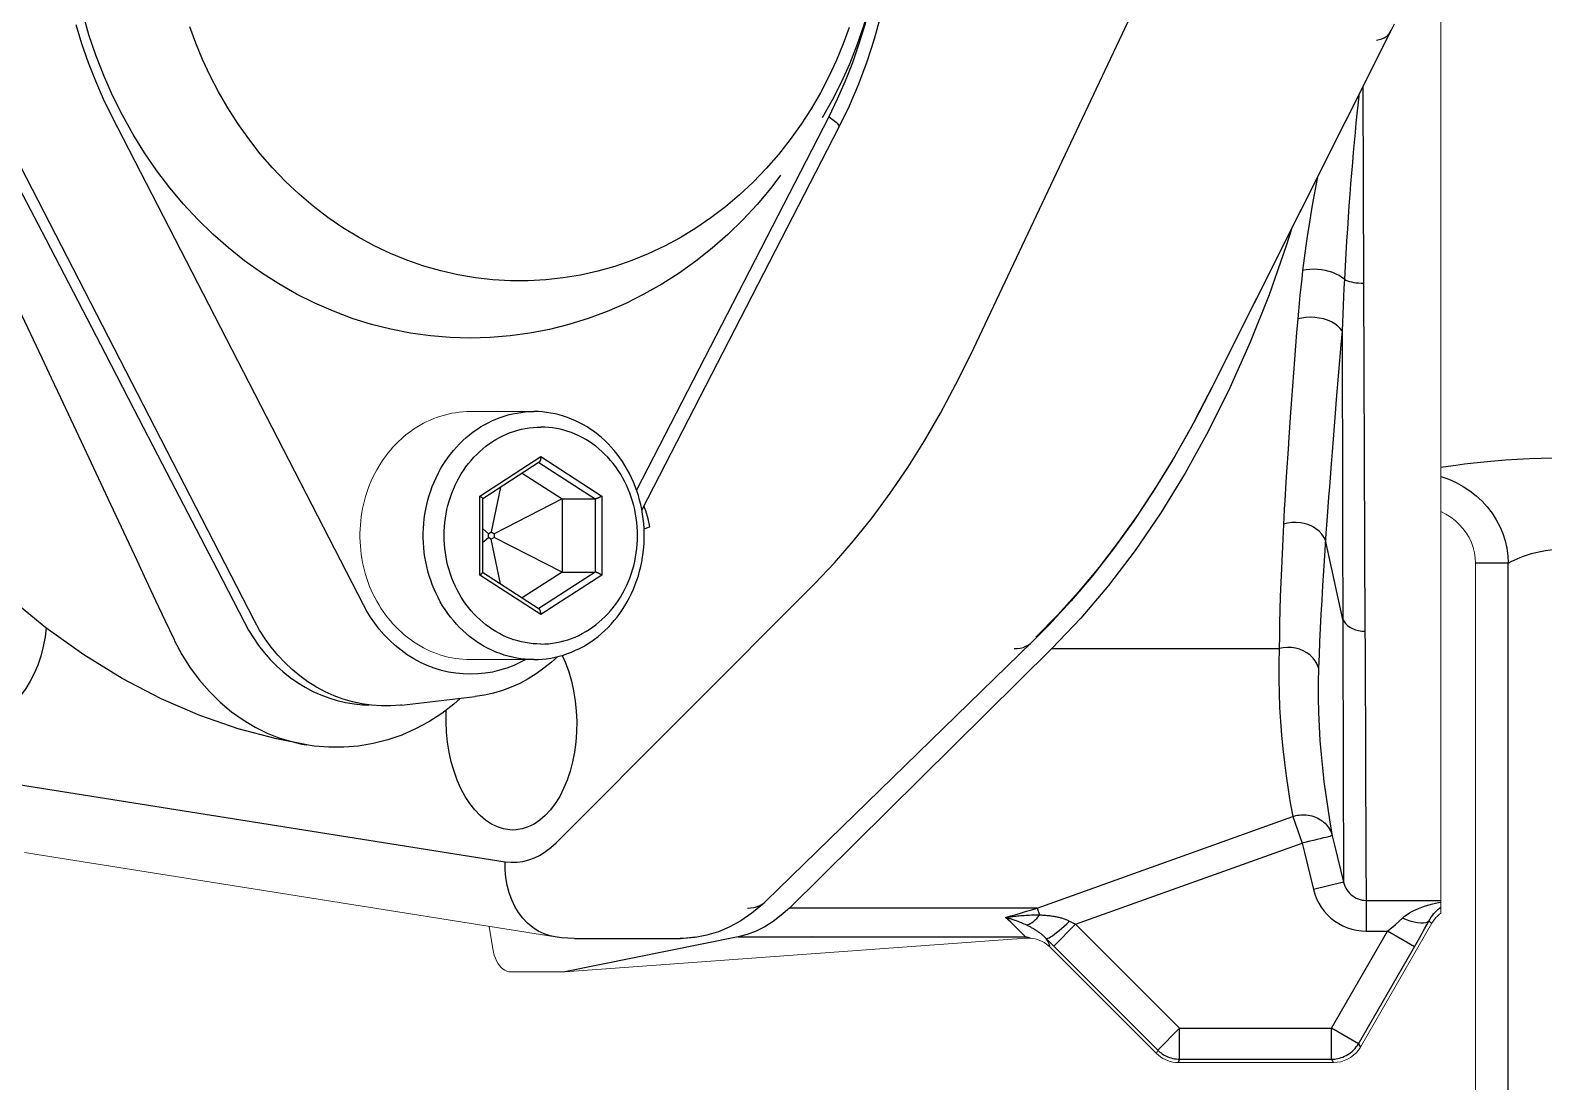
# Model space of a CAD drawing. Header units: millimetres. Extents: x 100 to 940, y 100 to 694.
# Drawn here: x 602.159 to 603.074, y 558.782 to 559.418 of the extents above; entities that cross this region are included whole.
import ezdxf

# ---------------------------------------------------------------- set-up
doc = ezdxf.new("R2010")
doc.units = ezdxf.units.MM
doc.layers.add('DTM_AXIS', color=7, linetype='Continuous', lineweight=9)
doc.layers.add('OUTLINE', color=6, linetype='Continuous', lineweight=9)

msp = doc.modelspace()

# ---------------------------------------------------------------- linework, layer by layer
at = {"color": 9, "linetype": 'Continuous'}
for p, q in [((602.72726, 559.22189), (602.83046, 559.4404)), ((602.98096, 559.41676), (602.98156, 559.41787)), ((602.98332, 559.4217), (602.98097, 559.41676)), ((602.98096, 559.41676), (602.87129, 559.19825)), ((602.96435, 559.38354), (602.96484, 559.26496)), ((602.36, 559.07033), (602.20809, 559.36564)), ((602.64137, 559.36564), (602.52519, 559.1398)), ((602.96484, 559.26496), (602.96569, 559.05443)), ((602.95188, 559.23602), (602.95116, 559.22772)), ((602.95116, 559.22772), (602.94975, 559.21113)), ((602.87129, 559.19825), (602.87331, 559.20197)), ((602.19393, 559.15928), (602.20549, 559.13459)), ((602.43045, 559.13614), (602.46729, 559.16001)), ((602.46601, 559.15649), (602.50009, 559.13441)), ((602.46729, 559.16001), (602.50413, 559.13614)), ((602.20549, 559.13459), (602.22293, 559.09729)), ((602.43045, 559.0884), (602.43045, 559.13614)), ((602.50009, 559.13441), (602.50009, 559.09014)), ((602.50413, 559.13614), (602.50413, 559.0884)), ((602.53327, 559.1176), (602.52976, 559.11618)), ((602.95228, 559.06159), (602.9418, 559.1094)), ((602.46729, 559.06453), (602.43045, 559.0884)), ((602.50009, 559.09014), (602.46601, 559.06805)), ((602.50413, 559.0884), (602.46729, 559.06453)), ((603.05222, 559.09553), (603.03255, 559.09553)), ((602.47647, 558.92645), (602.63296, 559.08333)), ((602.24551, 559.04932), (602.24583, 559.04865)), ((602.77626, 559.04387), (602.91382, 559.04387)), ((602.9658, 559.02718), (602.96584, 559.01809)), ((602.96584, 559.01809), (602.96591, 558.99996)), ((602.95249, 558.9824), (602.95253, 558.96556)), ((602.12487, 558.96597), (602.44582, 558.91497)), ((602.95253, 558.96556), (602.95258, 558.94951)), ((602.96606, 558.96444), (602.9662, 558.93164)), ((602.76737, 558.88698), (602.92197, 558.94234)), ((602.92197, 558.94234), (602.92774, 558.92623)), ((602.95258, 558.94951), (602.95266, 558.92782)), ((602.7907, 558.87716), (602.92774, 558.92623)), ((602.92774, 558.92623), (602.92914, 558.9205)), ((602.94594, 558.93069), (602.94735, 558.92494)), ((602.94735, 558.92494), (602.95277, 558.90259)), ((602.95266, 558.92782), (602.95273, 558.91053)), ((602.9662, 558.93164), (602.96631, 558.91072)), ((602.92914, 558.9205), (602.93456, 558.89819)), ((602.95273, 558.91053), (602.95277, 558.90259)), ((602.96631, 558.91072), (602.96638, 558.89958)), ((602.95277, 558.90259), (602.93456, 558.89819)), ((602.96638, 558.89958), (602.96644, 558.89157)), ((602.76737, 558.88698), (602.61759, 558.88698)), ((602.76737, 558.88698), (602.76886, 558.88282)), ((602.96644, 558.89157), (603.01163, 558.89157)), ((602.96644, 558.89157), (602.96644, 558.87295)), ((603.00915, 558.89011), (603.01163, 558.89057)), ((602.74825, 558.88134), (602.7497, 558.88154)), ((602.7497, 558.88154), (602.75126, 558.88174)), ((602.77746, 558.86392), (602.7907, 558.87716)), ((602.78707, 558.87903), (602.7907, 558.87716)), ((602.7907, 558.87716), (602.8536, 558.81427)), ((602.98406, 558.87702), (602.98829, 558.88082)), ((602.5553, 558.86866), (602.55176, 558.86852)), ((602.56085, 558.86939), (602.5553, 558.86866)), ((602.58667, 558.86947), (602.63159, 558.86947)), ((602.76065, 558.86932), (602.75827, 558.8717)), ((602.77282, 558.8686), (602.77746, 558.86392)), ((602.94553, 558.81427), (602.97941, 558.87295)), ((602.96644, 558.87295), (602.97941, 558.87295)), ((602.99563, 558.86359), (602.97941, 558.87295)), ((602.77746, 558.86392), (602.84036, 558.80103)), ((602.84036, 558.80103), (602.8536, 558.81427)), ((602.8536, 558.81427), (602.94553, 558.81427)), ((602.8536, 558.79554), (602.8536, 558.81427)), ((602.94553, 558.79554), (602.94553, 558.81427)), ((602.96175, 558.8049), (602.94553, 558.81427)), ((602.96175, 558.8049), (602.96291, 558.80289)), ((602.8536, 558.79554), (602.85276, 558.79352)), ((602.8536, 558.79554), (602.94553, 558.79554))]:
    msp.add_line(p, q, dxfattribs=at)
at = {"color": 7, "linetype": 'Continuous'}
for p, q in [((602.87331, 559.20197), (602.98156, 559.41787)), ((602.29408, 559.06071), (602.14216, 559.35602)), ((602.64749, 559.35921), (602.52842, 559.12774)), ((602.87129, 559.19825), (602.86215, 559.18065)), ((602.86365, 559.18342), (602.87331, 559.20197)), ((602.88404, 559.20168), (602.87093, 559.17524)), ((602.86138, 559.17923), (602.85078, 559.16038)), ((602.86365, 559.18342), (602.85991, 559.17653)), ((602.85991, 559.17653), (602.84903, 559.15739)), ((602.46627, 559.15666), (602.43213, 559.13454)), ((602.84903, 559.15739), (602.83768, 559.13894)), ((602.85078, 559.16038), (602.83991, 559.14248)), ((602.45605, 559.15004), (602.48017, 559.13441)), ((602.43209, 559.13461), (602.43209, 559.08994)), ((602.4429, 559.14152), (602.43731, 559.11449)), ((602.48017, 559.13441), (602.43901, 559.11338)), ((602.48017, 559.13441), (602.50009, 559.13441)), ((602.48017, 559.13441), (602.48017, 559.09014)), ((602.83991, 559.14248), (602.82861, 559.12527)), ((602.43209, 559.11649), (602.4356, 559.11338)), ((602.43209, 559.10806), (602.4356, 559.11117)), ((602.4356, 559.11338), (602.43731, 559.11449)), ((602.4356, 559.11117), (602.4356, 559.11338)), ((602.43731, 559.11006), (602.4356, 559.11117)), ((602.43731, 559.11449), (602.43901, 559.11338)), ((602.43901, 559.11117), (602.43731, 559.11006)), ((602.4429, 559.08303), (602.43731, 559.11006)), ((602.43901, 559.11338), (602.43901, 559.11117)), ((602.48017, 559.09014), (602.43901, 559.11117)), ((602.27167, 559.09129), (602.28787, 559.06002)), ((602.43209, 559.09004), (602.46627, 559.06789)), ((602.48017, 559.09014), (602.45605, 559.07451)), ((602.48017, 559.09014), (602.50009, 559.09014)), ((603.05222, 558.62101), (603.05222, 559.09553)), ((602.28787, 559.06002), (602.29053, 559.05511)), ((602.77468, 559.05822), (602.76447, 559.04793)), ((602.60333, 558.89105), (602.76447, 559.04793)), ((602.77626, 559.04387), (602.61759, 558.88698)), ((602.38311, 559.0097), (602.42765, 559.01487)), ((602.32565, 558.98563), (602.32585, 558.9856)), ((602.58667, 558.86947), (602.48179, 558.84843)), ((602.48756, 558.86853), (602.55177, 558.86852)), ((602.55176, 558.86852), (602.55164, 558.86852)), ((602.63159, 558.86947), (602.63081, 558.86931)), ((602.76065, 558.86931), (602.63081, 558.86931))]:
    msp.add_line(p, q, dxfattribs=at)
for points in [[(602.64749, 559.65284), (602.65374, 559.63997), (602.6594, 559.62677), (602.66447, 559.61328), (602.66894, 559.59952), (602.67278, 559.58552), (602.676, 559.57133), (602.67859, 559.55698), (602.68054, 559.54251), (602.68183, 559.52794), (602.68248, 559.51333), (602.68248, 559.49869), (602.68183, 559.48407), (602.68053, 559.46951), (602.67859, 559.45504), (602.676, 559.44069), (602.67278, 559.42651), (602.66893, 559.41252), (602.66447, 559.39876), (602.6594, 559.38527), (602.65374, 559.37208), (602.64749, 559.35921)], [(602.63764, 559.36525), (602.6436, 559.37576), (602.64908, 559.38659), (602.65408, 559.3977), (602.65859, 559.40907), (602.6626, 559.42068), (602.66609, 559.43249), (602.66905, 559.44447), (602.67149, 559.4566), (602.67339, 559.46886), (602.67475, 559.4812), (602.67557, 559.49359), (602.67585, 559.50602)], [(602.1307, 559.36323), (602.14944, 559.32707), (602.16787, 559.29153)], [(602.16787, 559.29153), (602.20374, 559.22233), (602.22119, 559.18867), (602.23833, 559.15562), (602.27167, 559.09129)], [(602.92129, 559.29766), (602.91812, 559.28748), (602.90769, 559.25792), (602.89633, 559.22932), (602.88404, 559.20168)], [(602.46303, 559.03727), (602.46044, 559.03733), (602.45786, 559.0375), (602.45528, 559.03778), (602.45271, 559.03818), (602.45016, 559.03868), (602.44762, 559.0393), (602.44511, 559.04002), (602.44263, 559.04086), (602.44018, 559.0418), (602.43776, 559.04285), (602.43538, 559.044), (602.43304, 559.04525), (602.43075, 559.04661), (602.42851, 559.04806), (602.42631, 559.04961), (602.42418, 559.05126), (602.4221, 559.053), (602.42008, 559.05482), (602.41813, 559.05673), (602.41624, 559.05873), (602.41443, 559.06081), (602.41269, 559.06296), (602.41102, 559.06519), (602.40943, 559.06749), (602.40792, 559.06985), (602.4065, 559.07228), (602.40516, 559.07477), (602.40391, 559.07732), (602.40275, 559.07992), (602.40167, 559.08257), (602.40069, 559.08526), (602.39981, 559.08799), (602.39902, 559.09076), (602.39832, 559.09357), (602.39772, 559.0964), (602.39722, 559.09925), (602.39682, 559.10212), (602.39652, 559.10501), (602.39632, 559.10791), (602.39622, 559.11082), (602.39622, 559.11373), (602.39632, 559.11664), (602.39652, 559.11954), (602.39682, 559.12242), (602.39722, 559.1253), (602.39772, 559.12815), (602.39832, 559.13098), (602.39902, 559.13378), (602.39981, 559.13655), (602.40069, 559.13929), (602.40167, 559.14198), (602.40275, 559.14463), (602.40391, 559.14723), (602.40516, 559.14977), (602.4065, 559.15226), (602.40792, 559.1547), (602.40943, 559.15706), (602.41102, 559.15936), (602.41269, 559.16159), (602.41443, 559.16374), (602.41624, 559.16582), (602.41813, 559.16782), (602.42008, 559.16973), (602.4221, 559.17155), (602.42418, 559.17329), (602.42631, 559.17494), (602.42851, 559.17649), (602.43075, 559.17794), (602.43304, 559.1793), (602.43538, 559.18055), (602.43776, 559.1817), (602.44018, 559.18275), (602.44263, 559.18369), (602.44511, 559.18453), (602.44762, 559.18525), (602.45016, 559.18587), (602.45271, 559.18637), (602.45528, 559.18677), (602.45786, 559.18705), (602.46044, 559.18722), (602.46303, 559.18727)], [(602.46303, 559.03727), (602.46563, 559.03733), (602.46821, 559.0375), (602.47079, 559.03778), (602.47336, 559.03818), (602.47591, 559.03868), (602.47845, 559.0393), (602.48095, 559.04002), (602.48344, 559.04086), (602.48589, 559.0418), (602.48831, 559.04285), (602.49069, 559.044), (602.49303, 559.04525), (602.49532, 559.04661), (602.49756, 559.04806), (602.49976, 559.04961), (602.50189, 559.05126), (602.50397, 559.053), (602.50599, 559.05482), (602.50794, 559.05673), (602.50983, 559.05873), (602.51164, 559.06081), (602.51338, 559.06296), (602.51505, 559.06519), (602.51664, 559.06749), (602.51814, 559.06985), (602.51957, 559.07228), (602.52091, 559.07477), (602.52216, 559.07732), (602.52332, 559.07992), (602.52439, 559.08257), (602.52537, 559.08526), (602.52626, 559.08799), (602.52705, 559.09076), (602.52775, 559.09357), (602.52834, 559.0964), (602.52884, 559.09925), (602.52924, 559.10212), (602.52955, 559.10501), (602.52975, 559.10791), (602.52985, 559.11082), (602.52985, 559.11373), (602.52975, 559.11664), (602.52955, 559.11954), (602.52924, 559.12242), (602.52884, 559.1253), (602.52834, 559.12815), (602.52775, 559.13098), (602.52705, 559.13378), (602.52626, 559.13655), (602.52537, 559.13929), (602.52439, 559.14198), (602.52332, 559.14463), (602.52216, 559.14723), (602.52091, 559.14977), (602.51957, 559.15226), (602.51814, 559.1547), (602.51664, 559.15706), (602.51505, 559.15936), (602.51338, 559.16159), (602.51164, 559.16374), (602.50983, 559.16582), (602.50794, 559.16782), (602.50599, 559.16973), (602.50397, 559.17155), (602.50189, 559.17329), (602.49976, 559.17494), (602.49756, 559.17649), (602.49532, 559.17794), (602.49303, 559.1793), (602.49069, 559.18055), (602.48831, 559.1817), (602.48589, 559.18275), (602.48344, 559.18369), (602.48095, 559.18453), (602.47845, 559.18525), (602.47591, 559.18587), (602.47336, 559.18637), (602.47079, 559.18677), (602.46821, 559.18705), (602.46563, 559.18722), (602.46303, 559.18727)], [(602.46729, 559.04665), (602.46493, 559.0467), (602.46258, 559.04686), (602.46024, 559.04713), (602.45791, 559.0475), (602.45559, 559.04798), (602.4533, 559.04856), (602.45102, 559.04924), (602.44877, 559.05003), (602.44656, 559.05091), (602.44437, 559.0519), (602.44222, 559.05299), (602.44012, 559.05417), (602.43806, 559.05544), (602.43604, 559.05681), (602.43407, 559.05827), (602.43216, 559.05981), (602.43031, 559.06144), (602.42852, 559.06315), (602.42679, 559.06494), (602.42512, 559.06682), (602.42352, 559.06876), (602.422, 559.07077), (602.42054, 559.07285), (602.41917, 559.075), (602.41787, 559.0772), (602.41665, 559.07946), (602.41552, 559.08178), (602.41446, 559.08414), (602.4135, 559.08655), (602.41262, 559.089), (602.41183, 559.09149), (602.41113, 559.09402), (602.41052, 559.09657), (602.41, 559.09915), (602.40958, 559.10175), (602.40924, 559.10436), (602.40901, 559.10699), (602.40887, 559.10963), (602.40882, 559.11227), (602.40887, 559.11492), (602.40901, 559.11756), (602.40924, 559.12018), (602.40958, 559.1228), (602.41, 559.1254), (602.41052, 559.12798), (602.41113, 559.13053), (602.41183, 559.13306), (602.41262, 559.13555), (602.4135, 559.138), (602.41446, 559.14041), (602.41552, 559.14277), (602.41665, 559.14509), (602.41787, 559.14735), (602.41917, 559.14955), (602.42054, 559.1517), (602.422, 559.15378), (602.42352, 559.15579), (602.42512, 559.15773), (602.42679, 559.1596), (602.42852, 559.1614), (602.43031, 559.16311), (602.43216, 559.16474), (602.43407, 559.16628), (602.43604, 559.16774), (602.43806, 559.16911), (602.44012, 559.17038), (602.44222, 559.17156), (602.44437, 559.17265), (602.44656, 559.17363), (602.44877, 559.17452), (602.45102, 559.17531), (602.4533, 559.17599), (602.45559, 559.17657), (602.45791, 559.17705), (602.46024, 559.17742), (602.46258, 559.17769), (602.46493, 559.17785), (602.46729, 559.1779)], [(602.46729, 559.04665), (602.46965, 559.0467), (602.472, 559.04686), (602.47434, 559.04713), (602.47667, 559.0475), (602.47899, 559.04798), (602.48128, 559.04856), (602.48356, 559.04924), (602.48581, 559.05003), (602.48802, 559.05091), (602.49021, 559.0519), (602.49236, 559.05299), (602.49446, 559.05417), (602.49653, 559.05544), (602.49854, 559.05681), (602.50051, 559.05827), (602.50242, 559.05981), (602.50427, 559.06144), (602.50606, 559.06315), (602.50779, 559.06494), (602.50946, 559.06682), (602.51106, 559.06876), (602.51258, 559.07077), (602.51404, 559.07285), (602.51541, 559.075), (602.51671, 559.0772), (602.51793, 559.07946), (602.51906, 559.08178), (602.52012, 559.08414), (602.52108, 559.08655), (602.52196, 559.089), (602.52275, 559.09149), (602.52345, 559.09402), (602.52406, 559.09657), (602.52458, 559.09915), (602.52501, 559.10175), (602.52534, 559.10436), (602.52557, 559.10699), (602.52571, 559.10963), (602.52576, 559.11227), (602.52571, 559.11492), (602.52557, 559.11756), (602.52534, 559.12018), (602.52501, 559.1228), (602.52458, 559.1254), (602.52406, 559.12798), (602.52345, 559.13053), (602.52275, 559.13306), (602.52196, 559.13555), (602.52108, 559.138), (602.52012, 559.14041), (602.51906, 559.14277), (602.51793, 559.14509), (602.51671, 559.14735), (602.51541, 559.14955), (602.51404, 559.1517), (602.51258, 559.15378), (602.51106, 559.15579), (602.50946, 559.15773), (602.50779, 559.1596), (602.50606, 559.1614), (602.50427, 559.16311), (602.50242, 559.16474), (602.50051, 559.16628), (602.49854, 559.16774), (602.49653, 559.16911), (602.49446, 559.17038), (602.49236, 559.17156), (602.49021, 559.17265), (602.48802, 559.17363), (602.48581, 559.17452), (602.48356, 559.17531), (602.48128, 559.17599), (602.47899, 559.17657), (602.47667, 559.17705), (602.47434, 559.17742), (602.472, 559.17769), (602.46965, 559.17785), (602.46729, 559.1779)], [(602.87093, 559.17524), (602.85698, 559.14999), (602.84221, 559.12594), (602.82675, 559.10328), (602.81062, 559.08208), (602.79379, 559.06228), (602.77626, 559.04387)], [(602.46729, 559.16001), (602.46729, 559.15973), (602.46727, 559.15945), (602.46725, 559.15918), (602.46722, 559.15891), (602.46718, 559.15865), (602.46713, 559.15841), (602.46708, 559.15817), (602.46702, 559.15795), (602.46696, 559.15774), (602.46689, 559.15755), (602.46681, 559.15738), (602.46673, 559.15722), (602.46665, 559.15708), (602.46656, 559.15695), (602.46648, 559.15684), (602.46639, 559.15675), (602.4663, 559.15668), (602.46626, 559.15666)], [(603.01163, 559.14793), (603.01632, 559.14632), (603.02082, 559.14432), (603.02511, 559.14198), (603.02917, 559.13931), (603.03297, 559.13633), (603.03648, 559.13307), (603.03968, 559.12956), (603.04256, 559.12582), (603.04508, 559.12187), (603.04724, 559.11775), (603.04904, 559.11348), (603.05044, 559.10909), (603.05143, 559.10461), (603.05202, 559.10008), (603.05222, 559.09553)], [(602.43045, 559.13614), (602.43067, 559.136), (602.43087, 559.13586), (602.43106, 559.13573), (602.43123, 559.13559), (602.43139, 559.13546), (602.43154, 559.13534), (602.43167, 559.13522), (602.43178, 559.13511), (602.43187, 559.13501), (602.43195, 559.13491), (602.43201, 559.13482), (602.43205, 559.13475), (602.43208, 559.13467), (602.43209, 559.13461), (602.43209, 559.1346)], [(602.50413, 559.13614), (602.5039, 559.136), (602.50367, 559.13586), (602.50344, 559.13573), (602.5032, 559.13559), (602.50297, 559.13546), (602.50273, 559.13534), (602.5025, 559.13522), (602.50227, 559.13511), (602.50204, 559.13501), (602.50182, 559.13491), (602.50161, 559.13482), (602.50141, 559.13475), (602.50122, 559.13467), (602.50104, 559.13461), (602.50087, 559.13456), (602.50071, 559.13451), (602.50056, 559.13448), (602.50042, 559.13445), (602.5003, 559.13443), (602.50019, 559.13442), (602.50009, 559.13441)], [(602.83768, 559.13894), (602.8259, 559.12124), (602.81369, 559.10429), (602.80107, 559.08812), (602.78806, 559.07276), (602.77468, 559.05822)], [(602.82861, 559.12527), (602.81692, 559.10879), (602.80487, 559.09308), (602.79247, 559.07817), (602.77974, 559.06406), (602.76668, 559.05076)], [(602.32585, 558.9856), (602.30749, 558.98924), (602.28433, 558.99542), (602.26111, 559.00348), (602.23767, 559.0136), (602.21417, 559.02585), (602.19094, 559.04015), (602.168, 559.05653), (602.14522, 559.07512), (602.12271, 559.09587), (602.10046, 559.11881)], [(602.43045, 559.0884), (602.43067, 559.08855), (602.43087, 559.08869), (602.43106, 559.08882), (602.43123, 559.08896), (602.43139, 559.08909), (602.43154, 559.08921), (602.43167, 559.08933), (602.43178, 559.08944), (602.43187, 559.08954), (602.43195, 559.08964), (602.43201, 559.08972), (602.43205, 559.0898), (602.43208, 559.08987), (602.43209, 559.08994), (602.43209, 559.08995)], [(602.50413, 559.0884), (602.5039, 559.08855), (602.50367, 559.08869), (602.50344, 559.08882), (602.5032, 559.08896), (602.50297, 559.08909), (602.50273, 559.08921), (602.5025, 559.08933), (602.50227, 559.08944), (602.50204, 559.08954), (602.50182, 559.08964), (602.50161, 559.08972), (602.50141, 559.0898), (602.50122, 559.08987), (602.50104, 559.08994), (602.50087, 559.08999), (602.50071, 559.09004), (602.50056, 559.09007), (602.50042, 559.0901), (602.5003, 559.09012), (602.50019, 559.09013), (602.50009, 559.09014)], [(602.3831, 559.0097), (602.38241, 559.00962), (602.37659, 559.00921), (602.37072, 559.00921), (602.36489, 559.00962), (602.35913, 559.01044), (602.35342, 559.01168), (602.34779, 559.01332), (602.34225, 559.01536), (602.3368, 559.01781), (602.33153, 559.02062), (602.32645, 559.0238), (602.32155, 559.02733), (602.31687, 559.0312), (602.31241, 559.03541), (602.30817, 559.03994), (602.30421, 559.04475), (602.30055, 559.0498), (602.29717, 559.05512), (602.29408, 559.06071)], [(602.46729, 559.06453), (602.46728, 559.06482), (602.46727, 559.0651), (602.46725, 559.06537), (602.46722, 559.06564), (602.46718, 559.0659), (602.46713, 559.06614), (602.46708, 559.06638), (602.46702, 559.0666), (602.46696, 559.06681), (602.46689, 559.067), (602.46681, 559.06717), (602.46673, 559.06733), (602.46665, 559.06747), (602.46656, 559.0676), (602.46648, 559.06771), (602.46639, 559.0678), (602.4663, 559.06787), (602.46626, 559.06789)], [(602.16822, 559.05637), (602.1675, 559.05095), (602.16636, 559.04507), (602.16487, 559.03936), (602.16307, 559.03396), (602.16096, 559.0289), (602.15856, 559.02415), (602.15591, 559.01985), (602.15301, 559.016), (602.14988, 559.01261), (602.14659, 559.00975), (602.14314, 559.00744), (602.13954, 559.00567), (602.13588, 559.00449), (602.13216, 559.0039), (602.13027, 559.00383)], [(602.29053, 559.05511), (602.29344, 559.05039), (602.29659, 559.04586), (602.29999, 559.0415), (602.30364, 559.03733), (602.30748, 559.03342), (602.31152, 559.02978), (602.31576, 559.0264), (602.32015, 559.02331), (602.32469, 559.02053), (602.3294, 559.01804), (602.3342, 559.01588), (602.33912, 559.01404), (602.34414, 559.01251), (602.34921, 559.01132), (602.35433, 559.01047), (602.35951, 559.00996), (602.36347, 559.00982)], [(602.47728, 559.03901), (602.47371, 559.03567), (602.4692, 559.03196), (602.4645, 559.02857), (602.45961, 559.02553), (602.45456, 559.02283), (602.44938, 559.02049), (602.44407, 559.01852), (602.43867, 559.01692), (602.43319, 559.0157), (602.42765, 559.01487)], [(602.4802, 559.0398), (602.48221, 559.03526), (602.48416, 559.02986), (602.48581, 559.02415), (602.48712, 559.01826), (602.48808, 559.01227), (602.4887, 559.0061), (602.48898, 558.99977)], [(602.41853, 559.01381), (602.41473, 559.01035), (602.40738, 559.00468), (602.39965, 558.99965), (602.39158, 558.99529), (602.38324, 558.99163), (602.3747, 558.98869), (602.36598, 558.98646), (602.3571, 558.98496), (602.34815, 558.9842), (602.33917, 558.98419), (602.33024, 558.98495), (602.32564, 558.98563)], [(602.40999, 558.99977), (602.41009, 559.0061), (602.41015, 559.00681)], [(602.4504, 558.93416), (602.44851, 558.93423), (602.44477, 558.93482), (602.44108, 558.936), (602.43742, 558.93777), (602.43391, 558.94008), (602.43054, 558.94294), (602.42732, 558.94633), (602.42431, 558.95018), (602.42155, 558.95448), (602.419, 558.95923), (602.41676, 558.96429), (602.41481, 558.96969), (602.41316, 558.9754), (602.41185, 558.98128), (602.41089, 558.98728), (602.41027, 558.99344), (602.40999, 558.99977)], [(602.48898, 558.99977), (602.48887, 558.99344), (602.48843, 558.98728), (602.48764, 558.98128), (602.48649, 558.9754), (602.485, 558.96969), (602.4832, 558.96429), (602.4811, 558.95923), (602.47869, 558.95448), (602.47604, 558.95018), (602.47314, 558.94633), (602.47001, 558.94294), (602.46672, 558.94008), (602.46327, 558.93777), (602.45967, 558.936), (602.45601, 558.93482), (602.45229, 558.93423), (602.4504, 558.93416)], [(602.61759, 558.88698), (602.61273, 558.88257), (602.60776, 558.87875), (602.60267, 558.87554), (602.59745, 558.87292), (602.59212, 558.87089), (602.58667, 558.86947)], [(602.60333, 558.89105), (602.6013, 558.88913), (602.59493, 558.88378), (602.58833, 558.87924)], [(602.58833, 558.87924), (602.58155, 558.87551), (602.57464, 558.87259), (602.56762, 558.87046), (602.56055, 558.86912), (602.5535, 558.86855), (602.55164, 558.86853)], [(602.48756, 558.86853), (602.48371, 558.86865), (602.47987, 558.86897), (602.47591, 558.86949)], [(602.76328, 558.86877), (602.76276, 558.86891), (602.7625, 558.86898), (602.76225, 558.86904), (602.76201, 558.86911), (602.76173, 558.86917), (602.7614, 558.86922), (602.76104, 558.86927), (602.76065, 558.86931)]]:
    msp.add_lwpolyline(points, dxfattribs=at)
at = {"color": 9, "linetype": 'Continuous'}
for points in [[(602.61231, 559.33019), (602.60634, 559.32237), (602.59805, 559.31255), (602.58938, 559.30323), (602.58031, 559.2944), (602.57084, 559.28607), (602.56104, 559.27828), (602.55088, 559.27103), (602.54038, 559.26432), (602.52962, 559.25821), (602.5186, 559.25271), (602.50732, 559.2478), (602.49587, 559.24354), (602.48426, 559.23993), (602.47247, 559.23695), (602.4606, 559.23464), (602.44865, 559.23299), (602.43661, 559.23199), (602.42457, 559.23167), (602.41253, 559.23201), (602.40049, 559.23302), (602.38854, 559.23469), (602.37667, 559.23702), (602.36489, 559.24002), (602.35328, 559.24365), (602.34183, 559.24793), (602.33056, 559.25284), (602.31955, 559.25836), (602.30879, 559.26449), (602.2983, 559.27121), (602.28815, 559.27848), (602.27836, 559.28628), (602.26891, 559.29463), (602.25985, 559.30347), (602.25118, 559.31281), (602.24291, 559.32264), (602.23507, 559.33292), (602.22766, 559.3437), (602.22069, 559.35494), (602.21425, 559.36649), (602.20835, 559.37839), (602.20298, 559.3906), (602.19821, 559.40289), (602.19405, 559.41524), (602.19049, 559.42765)], [(602.66675, 559.43518), (602.66627, 559.43298), (602.6632, 559.42122), (602.65968, 559.40963), (602.65573, 559.39826), (602.65137, 559.38716), (602.64658, 559.37628), (602.64137, 559.36564)], [(602.20809, 559.36564), (602.20288, 559.37628), (602.19809, 559.38715), (602.19373, 559.39826), (602.18978, 559.40962), (602.18626, 559.42122)], [(602.36652, 559.28753), (602.35693, 559.29272), (602.3476, 559.29844), (602.3385, 559.30469), (602.32965, 559.31147), (602.32113, 559.31872), (602.31294, 559.32647), (602.30507, 559.3347), (602.29763, 559.34327), (602.29064, 559.3522), (602.28408, 559.36147), (602.27801, 559.37093), (602.27244, 559.38059), (602.26736, 559.39043), (602.26277, 559.40029), (602.25869, 559.41017), (602.25509, 559.42007)], [(602.65381, 559.41967), (602.65019, 559.40974), (602.64608, 559.39985), (602.64146, 559.38998), (602.63635, 559.38013), (602.63076, 559.37048), (602.62466, 559.36102), (602.61807, 559.35175), (602.61105, 559.34283), (602.6036, 559.33428), (602.59571, 559.32608), (602.58749, 559.31835), (602.57896, 559.31112), (602.5701, 559.30437), (602.56099, 559.29814), (602.55164, 559.29245), (602.54204, 559.28729), (602.53226, 559.28268), (602.52227, 559.27862), (602.51209, 559.27512), (602.50179, 559.27219), (602.49137, 559.26984), (602.48082, 559.26807), (602.47023, 559.26689), (602.45959, 559.26631), (602.44892, 559.26633), (602.43829, 559.26694), (602.4277, 559.26814), (602.41716, 559.26994), (602.40674, 559.27232), (602.39644, 559.27528), (602.38627, 559.27881), (602.3763, 559.28289), (602.36652, 559.28753)], [(602.97268, 559.41199), (602.97433, 559.41231), (602.97584, 559.41275), (602.9772, 559.41332), (602.9784, 559.41401), (602.97943, 559.41482), (602.98029, 559.41574), (602.98096, 559.41676)], [(602.96207, 559.37899), (602.96195, 559.37796), (602.96139, 559.37271), (602.96082, 559.3673), (602.96026, 559.36172), (602.95971, 559.35598), (602.95916, 559.35008), (602.95861, 559.34405), (602.95808, 559.33787), (602.95755, 559.33155), (602.95703, 559.3251), (602.95652, 559.31851), (602.95601, 559.31175), (602.95552, 559.30482), (602.95503, 559.29772), (602.95456, 559.29042), (602.9541, 559.2829), (602.95365, 559.27519), (602.95323, 559.26731)], [(602.64137, 559.36564), (602.64244, 559.36493), (602.64342, 559.36423), (602.64432, 559.36354), (602.64513, 559.36287), (602.64583, 559.36224), (602.64642, 559.36163), (602.6469, 559.36107), (602.64725, 559.36055), (602.64747, 559.36009), (602.64757, 559.35968), (602.64754, 559.35934), (602.64749, 559.35921)], [(602.93672, 559.32845), (602.9367, 559.32829), (602.93551, 559.32186), (602.93436, 559.31528), (602.93322, 559.30856), (602.93211, 559.3017), (602.93103, 559.29467), (602.93, 559.28747), (602.92899, 559.28012), (602.92801, 559.27261)], [(602.92801, 559.27261), (602.92741, 559.26755), (602.92684, 559.26256), (602.92632, 559.25764), (602.92584, 559.25278), (602.9254, 559.24799), (602.925, 559.24327)], [(602.95323, 559.26731), (602.95178, 559.26846), (602.95011, 559.26952), (602.94824, 559.27048), (602.94619, 559.27132), (602.94401, 559.27203), (602.94173, 559.27259), (602.93938, 559.273), (602.93701, 559.27325), (602.93465, 559.27334), (602.93234, 559.27326), (602.93011, 559.27302), (602.92801, 559.27261)], [(602.95323, 559.26731), (602.95296, 559.26197), (602.95271, 559.25668), (602.95248, 559.25144), (602.95226, 559.24625), (602.95206, 559.24111), (602.95188, 559.23602)], [(602.95323, 559.26731), (602.95415, 559.26684), (602.9552, 559.26641), (602.95636, 559.26604), (602.95761, 559.26571), (602.95896, 559.26544), (602.96037, 559.26523), (602.96183, 559.26508), (602.96333, 559.26499), (602.96484, 559.26496)], [(602.14829, 559.25648), (602.16554, 559.21974), (602.17116, 559.20776), (602.17681, 559.19574), (602.19393, 559.15928)], [(602.925, 559.24327), (602.92435, 559.23512), (602.92372, 559.22698), (602.92309, 559.21885), (602.92247, 559.21069), (602.92186, 559.20255), (602.92127, 559.19456), (602.9207, 559.18672)], [(602.95188, 559.23602), (602.95073, 559.23756), (602.94925, 559.23901), (602.94746, 559.24033), (602.94539, 559.2415), (602.9431, 559.24249), (602.94063, 559.24329), (602.93803, 559.24386), (602.93535, 559.24421), (602.93265, 559.24433), (602.92999, 559.24421), (602.92743, 559.24385), (602.925, 559.24327)], [(602.95188, 559.23602), (602.95193, 559.21446), (602.95197, 559.19337), (602.95202, 559.17278), (602.95206, 559.15272)], [(602.63296, 559.08333), (602.64489, 559.09584), (602.65646, 559.10909), (602.66769, 559.12308), (602.67859, 559.13784), (602.68914, 559.15334), (602.69929, 559.16951), (602.70901, 559.1863), (602.71834, 559.20376), (602.72726, 559.22189)], [(602.94975, 559.21113), (602.94835, 559.19451), (602.94768, 559.18637), (602.94702, 559.17837), (602.94639, 559.17053), (602.94578, 559.16295), (602.94521, 559.15562)], [(602.9207, 559.18672), (602.91964, 559.1716), (602.91916, 559.16443)], [(602.91916, 559.16443), (602.91828, 559.15091), (602.91788, 559.14465), (602.9172, 559.13321)], [(602.94521, 559.15562), (602.94414, 559.14182), (602.94366, 559.13543)], [(602.95206, 559.15272), (602.95215, 559.11433), (602.9522, 559.09608), (602.95224, 559.07849)], [(603.01163, 559.15359), (603.01592, 559.15424), (603.02065, 559.15491), (603.02582, 559.15559), (603.03147, 559.15626), (603.03756, 559.1569), (603.04399, 559.1575), (603.05075, 559.15804), (603.05779, 559.1585), (603.06498, 559.15887), (603.07226, 559.15913), (603.07961, 559.15929), (603.08698, 559.15935)], [(602.94366, 559.13543), (602.94281, 559.12374), (602.94244, 559.11858), (602.9421, 559.1138)], [(602.53327, 559.1176), (602.53226, 559.12246), (602.53083, 559.12725), (602.52967, 559.13018)], [(602.9172, 559.13321), (602.9169, 559.12814), (602.91663, 559.12346), (602.91595, 559.11008)], [(602.9418, 559.1094), (602.94083, 559.11136), (602.93953, 559.11321), (602.93793, 559.1149), (602.93605, 559.11641), (602.93395, 559.1177), (602.93165, 559.11874), (602.92919, 559.11953), (602.92664, 559.12004), (602.92404, 559.12026), (602.92143, 559.12018), (602.91888, 559.11982), (602.91642, 559.11917)], [(602.91595, 559.11008), (602.91552, 559.10114), (602.91514, 559.09238), (602.9148, 559.0838), (602.9145, 559.07541), (602.91426, 559.06721), (602.91406, 559.05922), (602.91392, 559.05143), (602.91382, 559.04387)], [(602.9421, 559.1138), (602.94117, 559.10009), (602.94059, 559.09095), (602.94004, 559.08199), (602.93953, 559.07321), (602.93905, 559.06462), (602.93862, 559.05622), (602.93824, 559.04802), (602.93791, 559.04004), (602.93761, 559.03229)], [(602.22293, 559.09729), (602.22869, 559.08499), (602.23435, 559.07293), (602.23996, 559.06104), (602.24551, 559.04932)], [(603.05222, 559.09553), (603.05328, 559.09612), (603.05454, 559.09676), (603.05601, 559.09744), (603.05768, 559.09819), (603.05957, 559.09898), (603.06166, 559.09976), (603.06395, 559.10055), (603.06644, 559.10133), (603.06908, 559.10205), (603.07188, 559.10269), (603.0748, 559.10326), (603.07779, 559.10371), (603.08083, 559.10402), (603.0839, 559.10422), (603.08698, 559.1043)], [(602.95224, 559.07849), (602.9523, 559.05277), (602.95232, 559.04391), (602.95235, 559.03502), (602.95237, 559.02616), (602.95239, 559.01733), (602.95242, 559.0085)], [(602.45814, 559.03727), (602.45506, 559.03561), (602.45092, 559.03371), (602.44669, 559.0321), (602.44238, 559.03077), (602.43803, 559.02973), (602.43364, 559.02899), (602.4292, 559.02854), (602.42477, 559.02839), (602.42034, 559.02854), (602.4159, 559.02898), (602.41151, 559.02971), (602.40716, 559.03074), (602.40285, 559.03207), (602.39862, 559.03367), (602.39448, 559.03557), (602.39042, 559.03776), (602.38651, 559.04018), (602.38276, 559.04287), (602.37916, 559.04579), (602.37577, 559.0489), (602.37258, 559.05218), (602.3696, 559.05565), (602.36685, 559.05921), (602.36433, 559.06282), (602.36205, 559.06653), (602.36, 559.07033)], [(602.95228, 559.06159), (602.95301, 559.06025), (602.95398, 559.05899), (602.95519, 559.05785), (602.9566, 559.05685), (602.95819, 559.056), (602.95994, 559.05532), (602.96179, 559.05483), (602.96372, 559.05453), (602.96569, 559.05443)], [(602.96569, 559.05443), (602.96573, 559.04539), (602.9658, 559.02718)], [(602.24583, 559.04865), (602.25028, 559.04026), (602.25529, 559.03231), (602.26082, 559.02485), (602.26688, 559.01786), (602.27339, 559.01145), (602.2802, 559.00573), (602.28728, 559.00071), (602.29456, 558.9964), (602.30182, 558.99284), (602.30893, 558.99001), (602.3159, 558.98781)], [(602.75346, 559.04387), (602.75536, 559.04395), (602.75718, 559.04421), (602.7589, 559.04465), (602.76053, 559.04527), (602.76203, 559.04605), (602.76341, 559.047), (602.76447, 559.04793)], [(602.91382, 559.04387), (602.91362, 559.03468), (602.91359, 559.02568), (602.91373, 559.01685), (602.91406, 559.00823), (602.91457, 558.9998), (602.91522, 558.99145), (602.91601, 558.98321), (602.91694, 558.97505), (602.918, 558.9669), (602.91919, 558.95872), (602.92051, 558.95053), (602.92197, 558.94234)], [(602.93761, 559.03229), (602.93676, 559.03442), (602.93561, 559.03643), (602.93416, 559.03828), (602.93246, 559.03995), (602.93053, 559.0414), (602.9284, 559.04261), (602.92612, 559.04355), (602.92372, 559.0442), (602.92124, 559.04457), (602.91874, 559.04463), (602.91625, 559.0444), (602.91382, 559.04387)], [(602.93761, 559.03229), (602.93743, 559.02301), (602.93742, 559.01404), (602.93758, 559.00532), (602.93793, 558.99675), (602.93845, 558.98827), (602.93912, 558.97992), (602.93992, 558.97169), (602.94087, 558.9635), (602.94194, 558.95532), (602.94314, 558.94714), (602.94448, 558.93894), (602.94594, 558.93069)], [(602.95242, 559.0085), (602.95246, 558.99102), (602.95249, 558.9824)], [(602.96591, 558.99996), (602.96598, 558.98202), (602.96602, 558.97317), (602.96606, 558.96444)], [(602.3159, 558.98781), (602.32274, 558.98618), (602.32565, 558.98563)], [(602.92197, 558.94234), (602.92287, 558.94262), (602.92382, 558.94285), (602.92481, 558.94305), (602.92583, 558.94321), (602.9269, 558.94331), (602.92798, 558.94336), (602.92909, 558.94335), (602.93022, 558.94328), (602.93135, 558.94314), (602.93248, 558.94294), (602.9336, 558.94267), (602.93471, 558.94233), (602.93579, 558.94193), (602.93685, 558.94146), (602.93788, 558.94093), (602.93886, 558.94033), (602.9398, 558.93968), (602.94068, 558.93898), (602.94152, 558.93822), (602.9423, 558.93741), (602.94302, 558.93656), (602.94368, 558.93567), (602.94427, 558.93473), (602.94479, 558.93376), (602.94525, 558.93276), (602.94563, 558.93174), (602.94594, 558.93069)], [(602.44582, 558.91497), (602.4494, 558.91461), (602.45295, 558.91467), (602.45648, 558.91514), (602.46, 558.91603), (602.46349, 558.91734), (602.46689, 558.91903), (602.47018, 558.92112), (602.47337, 558.92359), (602.47647, 558.92645)], [(602.94594, 558.93069), (602.94571, 558.93073), (602.9452, 558.93059), (602.94442, 558.93032), (602.94335, 558.93002), (602.94202, 558.92973), (602.94044, 558.92934), (602.93866, 558.92889), (602.9367, 558.92843), (602.93459, 558.92791), (602.93237, 558.92732), (602.93007, 558.92675), (602.92774, 558.92623)], [(602.4759, 558.86949), (602.47293, 558.87012), (602.46926, 558.87136), (602.46574, 558.87307), (602.46241, 558.87524), (602.4593, 558.87784), (602.45645, 558.88085), (602.45388, 558.88424), (602.45163, 558.88796), (602.44972, 558.89198), (602.44817, 558.89626), (602.44699, 558.90074), (602.4462, 558.90539), (602.44581, 558.91015), (602.44582, 558.91497)], [(602.93456, 558.89819), (602.93539, 558.89533), (602.93645, 558.8926), (602.93773, 558.88999), (602.93926, 558.88749), (602.94101, 558.88512), (602.94294, 558.88293), (602.94506, 558.88093), (602.94737, 558.87911), (602.9498, 558.87752), (602.95237, 558.87615), (602.95506, 558.87501), (602.95782, 558.87411), (602.96063, 558.87348), (602.9635, 558.87309), (602.96644, 558.87295)], [(602.95277, 558.90259), (602.95312, 558.90135), (602.95358, 558.90016), (602.95414, 558.89901), (602.95479, 558.89791), (602.95554, 558.89688), (602.95637, 558.89592), (602.95728, 558.89505), (602.95827, 558.89426), (602.95931, 558.89356), (602.96041, 558.89296), (602.96156, 558.89247), (602.96274, 558.89208), (602.96396, 558.8918), (602.9652, 558.89163), (602.96644, 558.89157)], [(602.59232, 558.88698), (602.59422, 558.88707), (602.59604, 558.88733), (602.59776, 558.88777), (602.59939, 558.88838), (602.60089, 558.88917), (602.60227, 558.89012), (602.60333, 558.89105)], [(602.74825, 558.88134), (602.75148, 558.88221), (602.75469, 558.8831), (602.75789, 558.88403), (602.76106, 558.88498), (602.76422, 558.88597), (602.76737, 558.88698)], [(602.98829, 558.88082), (602.98965, 558.88195), (602.99111, 558.88303), (602.9927, 558.88406), (602.9944, 558.88502), (602.99621, 558.88593), (602.99813, 558.88678), (603.00015, 558.88757), (603.00226, 558.8883), (603.00447, 558.88897), (603.00676, 558.88957), (603.00915, 558.89011)], [(603.00511, 558.88041), (603.00576, 558.88145), (603.00646, 558.88244), (603.00721, 558.8834), (603.00801, 558.88431), (603.00885, 558.88518), (603.00974, 558.886), (603.01067, 558.88679), (603.01163, 558.88752)], [(602.74825, 558.88134), (602.74869, 558.88123), (602.74914, 558.8811), (602.74961, 558.88097), (602.75009, 558.88084), (602.75059, 558.88069), (602.75111, 558.88054), (602.75164, 558.88037), (602.75219, 558.8802), (602.75276, 558.88002), (602.75334, 558.87983), (602.75394, 558.87962), (602.75456, 558.87941), (602.75519, 558.87918), (602.75584, 558.87894), (602.75651, 558.87868), (602.7572, 558.87841), (602.75791, 558.87812), (602.75863, 558.87782), (602.75937, 558.8775), (602.76014, 558.87715), (602.76092, 558.87679)], [(602.75827, 558.8717), (602.75644, 558.8735), (602.75417, 558.8757), (602.75145, 558.87832), (602.74825, 558.88134)], [(602.75126, 558.88174), (602.75208, 558.88184), (602.75292, 558.88193), (602.75379, 558.88203), (602.75469, 558.88212), (602.75562, 558.88222), (602.75657, 558.8823), (602.75755, 558.88239), (602.75855, 558.88247), (602.75959, 558.88254), (602.76065, 558.88261), (602.76174, 558.88267), (602.76286, 558.88273), (602.764, 558.88277), (602.76517, 558.8828), (602.76637, 558.88282), (602.7676, 558.88282), (602.76886, 558.88282)], [(602.76092, 558.87679), (602.76178, 558.87697), (602.76266, 558.87729), (602.76356, 558.87773), (602.76446, 558.87829), (602.76536, 558.87898), (602.76626, 558.87978), (602.76715, 558.88069), (602.76802, 558.88171), (602.76886, 558.88282)], [(602.76886, 558.88282), (602.76946, 558.8828), (602.77007, 558.88277), (602.77071, 558.88274), (602.77136, 558.8827), (602.77204, 558.88265), (602.77272, 558.8826), (602.77342, 558.88254), (602.77412, 558.88247), (602.77482, 558.88239), (602.77551, 558.8823), (602.7762, 558.88221), (602.77687, 558.88211), (602.77752, 558.882), (602.77815, 558.88189), (602.77877, 558.88177), (602.77937, 558.88165), (602.77996, 558.88152), (602.78053, 558.88139), (602.7811, 558.88124), (602.78165, 558.8811), (602.78219, 558.88094), (602.78272, 558.88078), (602.78325, 558.88061), (602.78378, 558.88043), (602.78431, 558.88024), (602.78484, 558.88004), (602.78539, 558.87982), (602.78594, 558.87957), (602.7865, 558.87931), (602.78707, 558.87903)], [(602.77282, 558.8686), (602.77323, 558.86854), (602.77383, 558.86869), (602.77461, 558.86902), (602.77555, 558.86954), (602.77665, 558.87024), (602.77789, 558.87111), (602.77924, 558.87214), (602.78069, 558.87331), (602.78223, 558.8746), (602.78382, 558.876), (602.78544, 558.87748), (602.78707, 558.87903)], [(602.96175, 558.8049), (602.99722, 558.86636), (602.99877, 558.86907), (603.00027, 558.87173), (603.00173, 558.87432), (603.00314, 558.87686), (603.00511, 558.88041)], [(603.00451, 558.87933), (603.00371, 558.87861), (603.00259, 558.8781), (603.00116, 558.87782), (602.99946, 558.87777), (602.99752, 558.87794), (602.99539, 558.87835), (602.99311, 558.87897), (602.99073, 558.8798), (602.98829, 558.88082)], [(602.76092, 558.87679), (602.7613, 558.8766), (602.7617, 558.87641), (602.76211, 558.8762), (602.76254, 558.87599), (602.76297, 558.87576), (602.76341, 558.87553), (602.76386, 558.87528), (602.76432, 558.87503), (602.76477, 558.87477), (602.76522, 558.87451), (602.76566, 558.87424), (602.76609, 558.87398), (602.76652, 558.87371), (602.76693, 558.87344), (602.76733, 558.87317), (602.76772, 558.8729), (602.7681, 558.87264), (602.76848, 558.87237), (602.76885, 558.8721), (602.76921, 558.87182), (602.76957, 558.87155), (602.76992, 558.87126), (602.77027, 558.87098), (602.77062, 558.87068), (602.77097, 558.87038), (602.77132, 558.87006), (602.77169, 558.86972), (602.77206, 558.86937), (602.77244, 558.86899), (602.77282, 558.8686)], [(602.77513, 558.86341), (602.77515, 558.86384), (602.77501, 558.86445), (602.7747, 558.86523), (602.77424, 558.86618), (602.77361, 558.86731), (602.77282, 558.8686)], [(602.97941, 558.87295), (602.98101, 558.87433), (602.98255, 558.87568), (602.98406, 558.87702)], [(602.94553, 558.79554), (602.94645, 558.79557), (602.9474, 558.79564), (602.94837, 558.79576), (602.94936, 558.79594), (602.95036, 558.79618), (602.95137, 558.79648), (602.95238, 558.79685), (602.95339, 558.79728), (602.95438, 558.79777), (602.95535, 558.79833), (602.9563, 558.79896), (602.95722, 558.79964), (602.95809, 558.80039), (602.95893, 558.8012), (602.95972, 558.80205), (602.96045, 558.80296), (602.96113, 558.80391), (602.96175, 558.8049)], [(602.84036, 558.80103), (602.84097, 558.80044), (602.84163, 558.79986), (602.84234, 558.79931), (602.84309, 558.79877), (602.84388, 558.79826), (602.84471, 558.79779), (602.84559, 558.79735), (602.8465, 558.79694), (602.84744, 558.79659), (602.84842, 558.79628), (602.84942, 558.79602), (602.85044, 558.79581), (602.85148, 558.79566), (602.85253, 558.79557), (602.8536, 558.79554)]]:
    msp.add_lwpolyline(points, dxfattribs=at)
at = {"layer": 'DTM_AXIS', "color": 7, "linetype": 'Continuous'}
for p, q in [((602.42473, 559.18727), (602.46303, 559.18727)), ((602.42473, 559.03727), (602.46303, 559.03727))]:
    msp.add_line(p, q, dxfattribs=at)
msp.add_lwpolyline([(602.42473, 559.03727), (602.42247, 559.03732), (602.42021, 559.03745), (602.41797, 559.03766), (602.41573, 559.03796), (602.41349, 559.03834), (602.41128, 559.03881), (602.40907, 559.03936), (602.40689, 559.04), (602.40472, 559.04071), (602.40258, 559.04151), (602.40046, 559.04239), (602.39838, 559.04335), (602.39632, 559.04439), (602.39429, 559.04551), (602.3923, 559.0467), (602.39034, 559.04796), (602.38843, 559.04931), (602.38655, 559.05072), (602.38472, 559.0522), (602.38294, 559.05375), (602.3812, 559.05537), (602.37951, 559.05705), (602.37788, 559.0588), (602.37629, 559.0606), (602.37477, 559.06247), (602.3733, 559.06439), (602.37188, 559.06637), (602.37053, 559.0684), (602.36924, 559.07048), (602.36802, 559.0726), (602.36686, 559.07477), (602.36576, 559.07699), (602.36473, 559.07924), (602.36377, 559.08154), (602.36288, 559.08387), (602.36206, 559.08623), (602.36132, 559.08862), (602.36064, 559.09104), (602.36004, 559.09348), (602.35951, 559.09594), (602.35905, 559.09842), (602.35867, 559.10092), (602.35837, 559.10343), (602.35814, 559.10595), (602.35799, 559.10848), (602.35791, 559.11101), (602.35791, 559.11354), (602.35799, 559.11607), (602.35814, 559.1186), (602.35837, 559.12112), (602.35867, 559.12363), (602.35905, 559.12613), (602.35951, 559.12861), (602.36004, 559.13107), (602.36064, 559.13351), (602.36132, 559.13593), (602.36206, 559.13832), (602.36288, 559.14068), (602.36377, 559.14301), (602.36473, 559.1453), (602.36576, 559.14756), (602.36686, 559.14978), (602.36802, 559.15195), (602.36924, 559.15407), (602.37053, 559.15615), (602.37188, 559.15818), (602.3733, 559.16016), (602.37477, 559.16208), (602.37629, 559.16395), (602.37788, 559.16575), (602.37951, 559.1675), (602.3812, 559.16918), (602.38294, 559.1708), (602.38472, 559.17235), (602.38655, 559.17383), (602.38843, 559.17524), (602.39034, 559.17658), (602.3923, 559.17785), (602.39429, 559.17904), (602.39632, 559.18016), (602.39838, 559.1812), (602.40046, 559.18216), (602.40258, 559.18304), (602.40472, 559.18383), (602.40689, 559.18455), (602.40907, 559.18519), (602.41128, 559.18574), (602.41349, 559.18621), (602.41573, 559.18659), (602.41797, 559.18689), (602.42021, 559.1871), (602.42247, 559.18723), (602.42473, 559.18727)], dxfattribs=at)
at = {"layer": 'OUTLINE'}
for p, q in [((603.01163, 558.88383), (603.01163, 560.12476)), ((603.03255, 558.62101), (603.03255, 559.09553)), ((602.47591, 558.86949), (602.15495, 558.9205)), ((603.00621, 558.87789), (602.96291, 558.80289)), ((602.43826, 558.8623), (602.43608, 558.87582)), ((602.76067, 558.86869), (602.48179, 558.84843)), ((602.83952, 558.79901), (602.77513, 558.86341)), ((602.48179, 558.84843), (602.4492, 558.84832)), ((602.84036, 558.80103), (602.83952, 558.79901)), ((602.94553, 558.79554), (602.9467, 558.79352)), ((602.9467, 558.79352), (602.85276, 558.79352))]:
    msp.add_line(p, q, dxfattribs=at)
for points in [[(603.03255, 559.09553), (603.0324, 559.09878), (603.03193, 559.10191), (603.03114, 559.10502), (603.03004, 559.10806), (603.02864, 559.111), (603.02694, 559.11382), (603.02496, 559.11649), (603.02272, 559.11901), (603.02024, 559.12133), (603.01755, 559.12344), (603.01468, 559.1253), (603.01163, 559.12692)], [(603.00621, 558.87789), (603.00594, 558.87791), (603.00569, 558.87797), (603.00545, 558.87807), (603.00525, 558.8782), (603.00506, 558.87836), (603.00489, 558.87856), (603.00474, 558.87878), (603.00462, 558.87904), (603.00451, 558.87933)], [(603.00621, 558.87789), (603.00693, 558.87903), (603.00773, 558.88012), (603.0086, 558.88115), (603.00955, 558.88212), (603.01056, 558.88301), (603.01163, 558.88383)], [(602.76328, 558.86877), (602.76301, 558.86877), (602.76274, 558.86877), (602.76246, 558.86877), (602.76217, 558.86876), (602.76187, 558.86876), (602.76158, 558.86875), (602.76128, 558.86873), (602.76098, 558.86871), (602.76067, 558.86869)], [(602.76328, 558.86877), (602.76477, 558.8686), (602.76624, 558.86832), (602.76769, 558.86792), (602.76909, 558.8674), (602.77045, 558.86678), (602.77176, 558.86604), (602.773, 558.86521), (602.77418, 558.86428), (602.77527, 558.86326)], [(602.43826, 558.8623), (602.43866, 558.8603), (602.43917, 558.85843), (602.43979, 558.85668), (602.44053, 558.85505), (602.44138, 558.85353), (602.44232, 558.8522), (602.44334, 558.85105), (602.44443, 558.85007), (602.44557, 558.84931), (602.44674, 558.84877), (602.44795, 558.84844), (602.4492, 558.84832)], [(602.83952, 558.79901), (602.84073, 558.7979), (602.84202, 558.79691), (602.8434, 558.79603), (602.84485, 558.79528), (602.84636, 558.79465), (602.84792, 558.79416), (602.84951, 558.79381), (602.85113, 558.7936), (602.85276, 558.79352)], [(602.9467, 558.79352), (602.94887, 558.79365), (602.95101, 558.79403), (602.9531, 558.79465), (602.9551, 558.79552), (602.95698, 558.7966), (602.95873, 558.7979), (602.96031, 558.7994), (602.96171, 558.80107), (602.96291, 558.80289)]]:
    msp.add_lwpolyline(points, dxfattribs=at)

doc.saveas('drawing.dxf')
